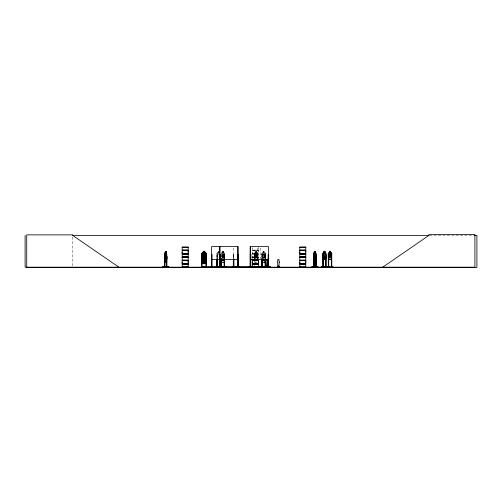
<?xml version="1.0" encoding="UTF-8"?>
<svg xmlns="http://www.w3.org/2000/svg" width="502" height="502" viewBox="0 0 502 502"><rect width="100%" height="100%" fill="white"/><g stroke="black" fill="none" stroke-linecap="round" stroke-linejoin="round"><path stroke-width="0.38" stroke-dasharray="2.51 1.88" d="M252.387 252.104L252.387 253.592L252.38 250.548L258.436 250.341L252.374 250.529M258.361 252.104L258.367 250.586L258.392 253.993L252.337 253.962L252.387 258.775M258.367 247.21L258.361 250.046L252.38 250.096L252.387 247.386M258.361 260.105L258.386 254.012M258.367 254.169L252.38 254.169M254.734 266.706L254.809 265.338M252.374 257.156L258.43 257.206L252.374 257.262M224.237 259.176L224.683 257.664L224.432 258.706M257.4 259.176L257.771 257.664M265.112 259.176L265.533 257.664M258.43 253.855L252.337 253.78L258.367 253.573M223.308 258.329L223.948 256.491L223.07 257.959L222.166 256.522L222.85 258.317M256.265 258.329L256.917 256.491L255.562 256.522L255.562 259.459M224.087 256.397L223.534 257.658L222.493 257.658L221.94 256.397L221.94 253.46L222.493 252.933M257.181 256.397L256.622 257.658L255.581 257.658L255.029 256.397L255.029 253.46L255.581 252.933M263.87 258.329L264.598 256.491L263.073 256.522L263.073 259.459M254.909 257.444L255.838 257.444M221.382 256.509L221.771 255.945L222.518 255.945M221.664 252.882L221.307 253.441L221.696 252.882L222.455 252.882M254.432 258.624L254.47 253.441L254.79 252.882L255.581 252.882L255.543 251.307L256.698 251.307M254.47 253.441L254.821 252.882M254.752 255.945L254.357 256.509L254.357 260.023M262.257 252.933L261.856 253.466L261.78 259.321M261.78 256.509L262.144 255.945L263.029 255.945M261.793 256.528L262.182 255.945M216.933 258.16L216.958 253.441L217.385 252.882L218.332 252.882L218.301 251.307L219.681 251.307M217.002 253.466L217.41 252.882M263.092 252.933L262.471 253.46L262.471 256.397L263.092 257.658L264.253 257.658L264.874 256.397L264.328 251.307L263.054 251.307L263.086 252.882L262.207 252.882L261.812 253.441L261.925 258.16M219.631 251.358L218.376 251.358L218.376 252.933L217.705 253.46L217.705 256.397L218.376 257.658M429.593 235.476L473.8 235.476M252.355 250.46L258.411 250.429M224.683 258.624L224.683 253.435L223.534 252.882L223.572 251.307L222.417 251.307L222.455 252.933M222.455 251.358L223.534 251.358M255.581 251.358L256.66 251.358M264.284 251.358L263.092 251.358L263.123 252.933M219.412 251.621L218.602 251.621L218.602 252.148L219.412 252.148M256.66 252.882L257.413 252.882L257.808 253.435L257.382 252.882M264.29 252.882L265.125 252.882L265.564 253.435L265.081 252.933M217.404 252.933L218.376 252.933M221.677 252.933L224.275 252.933L224.683 253.435M254.803 252.933L257.4 252.933M262.226 252.933L265.112 252.933M216.958 253.441L217.372 259.227M219.631 253.46L218.376 253.46L218.376 256.397M222.48 254.37L223.622 254.37L223.585 256.001L224.099 256.522M255.487 254.37L256.647 254.37M264.284 254.37L262.998 254.37L263.073 256.001L262.446 256.522L262.446 259.459M221.476 254.401L221.595 258.16M222.518 254.426L223.585 254.426M224.187 254.401L224.607 254.401M254.451 254.401L254.872 254.401L254.872 258.16M255.524 254.426L256.61 254.426M261.824 254.401L262.264 254.401L262.264 258.16M263.042 254.426L264.24 254.426M223.585 255.945L224.331 255.945L224.72 256.503L224.72 258.618M254.721 255.945L255.524 255.945M256.61 255.945L257.375 255.945L257.771 256.503M264.253 255.945L265.094 255.945M221.746 256.001L224.319 256.001M254.734 256.001L257.357 256.001L257.695 256.522M262.163 256.001L265.075 256.001L265.533 256.503L265.062 255.945M224.72 256.503L224.281 256.001M252.387 256.924L258.361 256.924M252.374 257.005L258.417 257.206M252.387 257.444L258.361 257.444M261.812 257.664L262.226 259.227M254.709 262.295L257.388 262.295M253.956 266.004L254.445 266.004M257.175 256.522L256.61 256.001L256.572 254.426M257.181 253.46L256.622 252.933L256.66 251.307M223.534 252.933L224.087 253.46L224.099 258.725M263.349 258.317L262.571 256.522L263.6 257.959L264.29 256.503L264.24 259.459M255.8 258.317L255.098 256.522L256.02 257.959L256.647 256.503L256.61 259.459M217.027 257.658L217.297 258.668M254.395 260.72L254.746 262.295M254.815 259.227L254.47 257.664L254.665 258.706M221.344 257.664L221.57 258.706M265.627 258.16L265.627 254.401L265.181 254.401L265.181 258.16M265.288 254.401L265.288 258.16M264.868 258.725L264.868 256.522L264.24 256.001L264.209 254.426M262.163 254.401L262.163 258.16M260.331 248.132L260.331 258.668M257.89 258.16L257.89 254.401L257.463 254.401L257.463 258.16M257.582 254.401L257.582 258.16M257.219 248.132L257.175 258.725M255.581 251.307L255.618 252.933M255.524 254.37L254.997 259.459M254.759 254.401L254.759 258.16M254.57 254.401L254.57 258.16M233.819 258.248L233.819 254.401L233.361 254.401L233.361 258.248M233.737 248.132L233.737 258.668M233.443 254.401L233.443 258.248M224.488 254.401L224.488 258.16M224.3 254.401L224.3 258.16M223.534 251.307L223.497 252.933M223.547 259.459L223.547 256.522L222.518 256.522L222.518 259.459M222.518 254.37L222.518 256.001L221.966 256.522L221.966 259.459M217.303 258.16L217.303 254.401L216.845 254.401L216.845 258.16M217.215 254.401L217.215 258.16M72.803 237.019L72.803 266.418M255.229 261.567A1.067 1.067 0 0 1 254.953 262.596M223.346 251.621L222.681 251.621L222.681 252.148L223.346 252.148L223.346 251.621M256.434 251.621L255.769 251.621L255.769 252.148L256.434 252.148L256.434 251.621M264.046 251.621L263.299 251.621L263.299 252.148L264.046 252.148L264.046 251.621M223.534 253.46L222.493 253.46L222.493 256.397L223.534 256.397L223.534 253.46M256.622 253.46L255.581 253.46L255.581 256.397L256.622 256.397L256.622 253.46M264.253 253.46L263.092 253.46L263.092 256.397L264.253 256.397L264.253 253.46M223.365 254.69L222.7 254.69L222.7 255.211L223.365 255.211L223.365 254.69M256.422 254.69L255.744 254.69L255.744 255.211L256.422 255.211L256.422 254.69M264.033 254.69L263.28 254.69L263.28 255.211L264.033 255.211L264.033 254.69M265.502 258.618L265.533 253.435L265.489 258.624M257.771 258.618L257.771 253.435L257.733 258.624"/><path stroke-width="0.75" d="M182.182 263.638L182.182 260.695L188.168 260.695L188.162 263.638L182.182 263.638L182.188 262.169M182.182 253.573L182.182 250.636L188.168 250.636L188.162 253.573L182.182 253.573L182.188 252.104M188.162 262.169L188.162 260.695M188.162 252.104L188.162 250.636M252.38 263.638L252.38 260.695L258.367 260.695L258.361 263.638L252.38 263.638L252.387 262.169M258.361 262.169L258.361 260.695M299.794 263.638L299.794 260.695L305.781 260.695L305.774 263.638L299.794 263.638L299.801 262.169M299.794 253.573L299.794 250.636L305.781 250.636L305.774 253.573L299.794 253.573L299.801 252.104M305.774 262.169L305.774 260.695M305.774 252.104L305.774 250.636M266.531 266.706L266.75 262.596A1.067 1.067 0 0 0 266.531 260.921L266.261 259.302M204.094 261.373L204.069 261.636M265.464 259.766L265.727 259.302M166.702 262.295L166.997 256.503L166.212 255.945M166.645 259.227L166.928 257.658L166.695 259.227L164.876 259.227M313.938 259.227L315.745 259.227L316.003 257.664M315.745 259.227L315.978 257.658M315.632 262.245L315.883 256.522M315.645 262.295L315.959 260.726M162.403 267.152L168.954 266.951L162.41 267.127M162.41 266.951L168.954 266.951M166.507 267.183L166.526 260.419M166.614 267.152L166.651 266.725M311.654 267.152L318.212 267.158L311.679 267.19M311.66 266.951L318.199 266.951M315.871 267.152L315.896 266.725M325.528 259.227L325.88 257.658L325.572 259.227L323.188 259.227M221.758 262.295L221.382 260.726L221.721 262.295L224.344 262.295L224.72 259.321M224.344 262.295L224.72 260.726M331.722 257.664L331.295 259.227L328.609 259.227L328.258 257.664L328.647 259.227M321.067 267.152L329.914 267.127M321.073 266.951L329.921 266.932M265.075 262.295L265.533 260.726L265.106 262.295L262.138 262.295L261.78 260.726M221.495 267.158L221.476 258.913M248.446 267.152L252.129 266.926L248.452 267.127M248.452 266.951L252.104 267.127M252.751 266.951L259.559 267.19L252.374 267.07L252.38 264.228L258.367 264.228L258.367 267.064M221.282 267.158L221.288 258.913M221.426 267.152L221.407 266.725M222.148 260.036L222.493 260.18L222.894 259.157M263.261 267.158L260.337 266.932L270.34 267.158M263.286 266.951L260.331 266.951M206.366 257.658L205.839 259.176L202.218 259.176M206.416 257.664L205.876 259.227L202.18 259.227L201.691 257.664M206.416 260.726L205.876 262.295L202.18 262.295L201.697 260.726M206.366 262.138L205.839 263.657L202.218 263.657L201.748 262.138L201.748 253.466M262.552 260.036L262.941 260.18L263.399 259.157M215.571 267.152L226.302 266.932M212.76 266.926L210.332 267.158M201.584 266.951L201.691 253.441L202.193 252.882L203.266 252.882L203.266 251.307L204.841 251.307L204.841 252.882L205.858 252.882L206.416 253.435L206.416 262.144L205.876 263.713L202.18 263.713L201.697 262.144M165.014 255.945L164.775 256.509M313.988 252.882L313.737 267.19M164.618 267.19L164.637 253.441L164.882 252.882L165.44 252.882L165.396 251.307L166.2 251.307M164.763 267.158L164.926 252.882M313.901 255.945L313.637 256.528L313.857 255.945L314.421 255.945M224.099 259.459L223.547 260.72L222.518 260.72L221.966 259.459M264.868 259.459L264.24 260.72L263.073 260.72L262.446 259.459M322.88 257.664L322.88 253.441L323.238 252.882M323.018 267.19L322.924 253.441L323.257 252.933L325.547 252.933M205.575 259.459L204.791 260.72L203.323 260.72L202.532 259.459M328.327 253.466L328.672 252.933L331.301 252.933M165.497 256.001L165.127 259.459L165.497 260.72L166.187 260.72L166.557 259.459L166.187 256.001M314.453 256.001L314.07 256.522L314.453 260.72L315.168 260.72L315.551 259.459L315.551 256.522L315.168 256.001M299.794 267.064L299.794 264.228L305.781 264.228L305.781 267.064L299.782 267.183M201.697 256.509L202.193 255.945L203.266 255.945M201.748 256.528L202.218 256.001L205.839 256.001M201.697 257.921L202.199 257.363L205.864 257.363L206.416 257.915M201.748 257.946L202.218 257.413M323.909 252.933L323.413 253.46L323.413 256.397L323.909 257.658L324.844 257.658L325.34 256.397L325.34 253.46L324.844 252.933M253.403 267.051L253.817 267.19L253.397 266.938M254.621 266.725L254.533 267.19L254.997 266.938M266.945 266.951C266.393 267.717 266.424 266.204 266.97 267.158M277.713 266.938C276.207 267.24 280.555 267.177 279.062 266.938M278.026 267.177L277.694 267.19M277.913 267.114L277.606 267.114M279.187 267.108L278.993 267.183M382.737 267.19L428.821 235.476L428.821 234.541L474.898 234.541L474.898 267.19L25.1 267.19L25.1 235.476M203.323 256.001L202.532 256.522L202.532 260.877L203.323 262.138L204.791 262.138L205.575 260.877L205.575 256.522L204.791 256.001M202.532 257.94L203.323 257.413M221.62 267.158L221.595 258.913M254.589 267.19L255.123 267.177M265.608 267.19L265.288 261.172M72.213 235.476L429.059 235.476M474.547 235.476L476.9 235.476L476.9 267.459L26.719 267.459L26.719 234.873L72.803 234.873L72.803 235.476L118.88 267.19M182.176 247.091L188.175 247.091M299.788 247.091L305.787 247.091M182.188 247.386L188.162 247.386M299.801 247.386L305.774 247.386M182.138 250.247L188.206 250.247M299.757 250.247L305.825 250.247M182.138 250.429L188.206 250.429M299.757 250.429L305.825 250.429M314.453 251.307L315.25 251.307L315.225 252.933M324.919 252.882L324.919 251.307L323.878 251.307L323.909 259.227M328.352 267.19L328.258 253.441L328.653 252.882L329.438 252.882L329.4 251.307L330.58 251.307L330.58 252.882M165.422 251.358L166.175 251.358M314.478 251.358L315.225 251.358M323.909 251.358L324.882 251.358M329.438 251.358L330.542 251.358M166.049 251.621L165.591 251.621L165.591 252.148L166.049 252.148M166.149 252.882L166.689 252.882M313.945 252.882L314.503 252.882M315.206 252.882L316.003 253.435L315.965 267.19M323.2 252.882L323.922 252.882M324.844 252.882L325.56 252.882M330.542 252.882L331.32 252.882L331.722 253.435L331.778 267.19M164.894 252.933L166.677 252.933M202.218 252.933L205.839 252.933L206.366 253.46L206.316 267.19M315.727 252.933L313.951 252.933L313.706 253.441L313.894 262.295M316.003 253.435L315.689 252.882M323.909 253.46L324.844 253.46M182.138 253.78L188.206 253.78M299.757 253.78L305.825 253.78M182.138 253.962L188.206 253.962M299.757 253.962L305.825 253.962M314.377 254.37L315.193 254.37L315.118 256.001M165.497 254.426L166.231 254.426M166.526 254.401L166.884 254.401M201.666 254.401L202.099 254.401L202.049 267.19M203.323 254.426L204.791 254.426M206.366 254.401L205.933 254.401L205.983 267.19M211.574 254.401L212.032 254.401L211.995 267.19M219.75 254.401L220.359 254.401L220.391 267.19M237.647 254.401L238.149 254.401L238.13 267.19M250.159 254.401L250.843 254.401L250.762 267.19M313.737 254.401L314.089 254.401M314.403 254.426L315.168 254.426M322.918 254.401L323.326 254.401M328.27 254.401L328.703 254.401L328.735 267.19M331.797 254.401L331.37 254.401L331.333 267.19M165.622 254.69L166.062 254.69L166.062 255.211L165.622 255.211M203.266 255.788L204.841 255.788M164.963 255.945L165.516 255.945M204.841 255.945L205.864 255.945L206.416 256.503M315.143 255.945L315.689 255.945M164.976 256.001L166.727 256.001M313.869 256.001L315.676 256.001M203.323 256.397L204.791 256.397M323.909 256.397L324.844 256.397M166.953 256.503L166.689 255.945M203.323 256.522L204.791 256.522M315.909 256.503L315.639 255.945M182.176 257.005L188.175 257.005M305.787 257.005L299.738 257.08L305.787 257.124M182.176 257.124L188.175 257.156M182.188 257.444L188.162 257.444M299.801 257.444L305.774 257.444M164.687 257.664L164.92 259.227M313.706 257.664L313.982 259.227M203.323 257.94L204.791 257.94M164.894 259.176L166.677 259.176M313.951 259.176L315.727 259.176M325.547 259.176L323.213 259.176L322.955 257.658L323.232 259.227M328.634 259.176L331.301 259.176M203.323 259.459L204.791 259.459M211.574 259.421L238.03 259.421M250.416 259.421L268.514 259.421M252.38 260.105L258.367 260.105M182.138 260.312L188.206 260.312M252.337 260.312L258.411 260.312M299.757 260.312L305.825 260.312M182.138 260.494L188.206 260.494M252.337 260.494L258.411 260.494M299.757 260.494L305.825 260.494M313.612 260.726L313.913 262.245M166.746 262.295L164.957 262.295L164.756 260.72L165.007 262.295M313.85 262.295L315.695 262.295M182.138 263.839L188.206 263.839M252.337 263.839L258.411 263.839M299.757 263.839L305.825 263.839M182.138 264.021L188.206 264.021M252.337 264.021L258.411 264.021M299.757 264.021L305.825 264.021M265.194 266.493L265.338 267.19L265.451 266.725M164.443 266.725L164.876 266.725M166.488 266.725L166.921 266.725M201.616 266.725L202.149 266.725L202.149 267.19M313.7 266.725L314.126 266.725M315.733 266.725L316.166 266.725M322.886 266.725L323.357 266.725L323.357 267.19L323.326 258.16M325.572 266.725L326.043 266.725M328.741 266.725L328.226 266.725L328.233 267.19M331.326 266.725L331.841 266.725L331.835 267.19M202.149 266.857L205.883 266.857M235.005 267.19L232.633 266.926L235.068 267.158M236.266 266.932L239.856 266.945M278.045 266.851L278.729 266.851M333.447 266.951L321.092 267.19M182.188 266.982L188.162 266.982M235.036 266.951L232.69 267.158M252.387 266.982L259.584 266.951M277.587 266.938L279.187 266.938M299.801 266.982L305.774 266.982M254.884 267.183L254.872 266.725M206.454 267.152L206.416 266.725M204.791 257.413L205.575 257.94M313.988 267.152L313.945 254.401L313.882 267.19M205.839 257.413L206.366 257.94M331.282 252.882L331.684 253.46L331.615 267.19M315.181 252.933L315.557 253.46L315.557 256.397L315.181 257.658L314.478 257.658L314.101 253.46L314.503 251.307M325.522 252.882L325.88 253.46L325.911 267.19M166.639 252.882L166.902 267.19M263.839 259.157L264.309 260.18L264.673 260.036M223.283 259.157L223.691 260.18L224.017 260.036M201.748 260.72L202.218 262.245M261.793 260.72L262.169 262.295M164.851 267.164L164.832 254.401L164.48 254.401L164.48 267.19L164.455 266.725M265.426 266.022L265.238 262.596A1.067 1.067 0 0 1 264.93 261.843M331.54 266.725L331.552 267.19M331.483 254.401L331.445 267.19M330.542 251.307L331.075 256.397L330.504 257.658L329.438 257.658L328.866 256.397L328.866 253.46L329.438 252.933L329.438 251.307M328.584 254.401L328.622 267.19M328.515 266.725L328.534 267.19M328.383 254.401L328.383 267.19M326.011 267.19L326.011 254.401L325.61 254.401L325.578 267.19M325.842 253.46L325.842 257.658M325.829 266.725L325.785 267.19M325.735 254.401L325.704 267.19M324.876 251.307L324.844 259.227M323.194 254.401L323.225 267.19M323.05 258.16L323.05 267.19M322.886 266.725L322.911 267.19M316.122 267.19L316.122 254.401L315.771 254.401L315.745 267.19M314.421 254.37L314.403 256.001M314.089 261.925L314.114 267.19M278.635 266.938L278.635 266.004L278.146 266.004L278.146 266.938M268.438 267.19L268.514 246.626L250.159 246.626L250.159 267.19L250.121 266.725M268.375 267.19L268.369 254.401L268.288 267.19M268.168 267.19L268.206 254.401L268.626 254.401L268.626 267.19L268.664 266.725L203.636 266.794L203.636 267.19M268.068 259.019L268.03 267.19M267.949 259.019L267.911 267.19M267.202 266.794L267.202 267.19M266.242 266.938L266.242 266.004L265.753 266.004L265.753 266.938M265.627 258.913L265.665 267.19L265.094 267.19L265.181 258.913M265.527 258.913L265.527 267.19M265.489 259.321L265.464 260.921A1.067 1.067 0 0 0 265.238 261.09M262.264 260.419L262.308 267.19M262.163 258.913L262.201 267.19M262.107 266.725L262.094 267.19M261.994 266.725L261.981 267.19M261.925 260.419L261.887 267.19M261.824 258.913L261.831 267.19M257.871 266.725L257.89 267.19M257.808 267.19L257.582 266.725M257.482 266.725L257.545 267.19M257.432 266.857L257.432 267.19M254.759 266.725L254.79 267.19M254.702 266.725L254.683 267.19M254.451 266.725L254.414 267.19M250.881 266.725L250.881 267.19M250.724 254.401L250.655 267.19M250.58 254.401L250.617 267.19M250.536 254.401L250.498 267.19M250.416 246.626L250.347 267.19M250.278 254.401L250.329 267.19M238.061 267.19L238.03 246.626L211.574 246.626L211.593 267.19M237.961 254.401L237.961 267.19M237.841 246.626L237.841 267.19M237.722 254.401L237.722 267.19M237.647 259.019L237.615 267.19M237.534 259.019L237.496 267.19M233.819 259.019L233.819 267.19M233.737 259.019L233.737 267.19M233.668 266.725L233.681 267.19M233.499 266.725L233.512 267.19M233.443 259.019L233.399 267.19M233.361 259.019L233.317 267.19M224.607 258.913L224.645 267.19M224.526 266.725L224.589 267.19M224.488 260.419L224.488 267.19M224.3 258.913L224.356 267.19M224.268 266.725L224.268 267.19M224.187 260.419L224.149 267.19M221.382 259.321L221.42 260.726M221.169 258.913L221.169 267.19M221.131 266.725L221.131 267.19M220.955 258.913L220.999 267.19M220.867 258.913L220.911 267.19M220.798 266.725L220.811 267.19M220.654 266.725L220.642 267.19M220.585 258.913L220.541 267.19M220.497 258.913L220.453 267.19M220.24 254.401L220.278 267.19M220.171 259.019L220.19 267.19M220.058 254.401L220.052 267.19M219.932 246.626L219.951 267.19L219.863 254.401M219.75 246.626L219.713 267.19M217.303 258.913L217.347 267.19M217.215 258.913L217.259 267.19M217.146 266.725L217.159 267.19M217.002 266.725L216.989 267.19M216.933 258.913L216.889 267.19M216.845 258.913L216.801 267.19M212.076 266.725L212.076 267.19M211.882 266.725L211.894 267.19M211.656 254.401L211.712 267.19M211.53 266.725L211.53 267.19M205.883 266.725L205.883 267.19M204.841 257.363L204.841 254.37L203.266 254.37L203.272 257.363M204.571 266.794L204.571 267.19M201.716 266.725L201.716 267.19M166.677 254.401L166.677 267.19M166.256 255.945L166.256 254.37L165.472 254.37L165.541 256.001M166.149 251.307L166.551 253.46L166.175 257.658L165.465 257.658L165.089 256.397L165.44 251.307M166.124 251.358L166.124 252.933M279.143 262.596L278.924 266.706L277.857 266.706L277.637 262.596A1.067 1.067 0 0 1 277.857 260.921C276.884 258.819 279.89 258.819 278.924 260.921A1.067 1.067 0 0 1 279.143 262.596M166.551 260.136L165.905 258.662L165.265 260.193L165.748 258.317L165.321 256.491L166.187 256.522L166.187 259.459L165.497 259.459L165.497 256.522L165.892 257.959L166.526 256.516L166.055 258.329L166.551 260.136M315.413 260.136L314.748 258.662L314.083 260.193L314.585 258.317L314.145 256.491L314.735 257.959L315.388 256.516L314.905 258.329L315.413 260.136M205.431 260.136L204.898 260.143L204.063 258.662C203.435 261.165 201.597 260.243 203.724 258.317C201.641 256.509 203.498 255.568 204.038 257.959C204.634 255.7 206.51 256.177 204.377 258.329L205.431 260.136M205.575 256.397L204.791 257.658L203.323 257.658L202.532 256.397L202.532 253.46L203.323 252.933L203.323 251.358L204.791 251.358L204.791 252.933L205.575 253.46L205.575 256.397M188.175 247.204L182.176 247.197L182.188 250.046L188.168 250.046L188.168 247.21M305.787 247.204L299.788 247.197L299.801 250.046L305.781 250.046L305.781 247.21M204.527 251.621L203.58 251.621L203.58 252.148L204.527 252.148L204.527 251.621M315.055 251.621L314.603 251.621L314.603 252.148L315.055 252.148L315.055 251.621M324.675 251.621L324.079 251.621L324.079 252.148L324.675 252.148L324.675 251.621M330.316 251.621L329.626 251.621L329.626 252.148L330.316 252.148L330.316 251.621M166.175 253.46L165.465 253.46L165.465 256.397L166.175 256.397L166.175 253.46M204.791 253.46L203.323 253.46L203.323 260.877L204.791 260.877L204.791 253.46M315.181 253.46L314.478 253.46L314.478 256.397L315.181 256.397L315.181 253.46M330.504 253.46L329.438 253.46L329.438 256.397L330.504 256.397L330.504 253.46M188.168 254.169L182.182 254.169L182.182 256.999L188.162 256.924L188.162 254.169M305.781 254.169L299.794 254.169L299.794 256.999L305.774 256.924L305.781 254.169M204.527 254.69L203.586 254.69L203.586 255.211L204.527 255.211L204.527 254.69M315.036 254.69L314.578 254.69L314.578 255.211L315.036 255.211L315.036 254.69M204.527 256.102L203.586 256.102L203.586 256.629L204.527 256.629L204.527 256.102M315.168 256.522L314.453 256.522L314.453 259.459L315.168 259.459L315.168 256.522M188.175 257.275L182.176 257.275L182.188 260.105L188.168 260.105L188.168 257.275M305.787 257.275L299.788 257.275L299.801 260.105L305.781 260.105L305.781 257.275M188.168 264.228L182.182 264.228L182.182 267.064L188.175 267.07L188.168 264.228M270.314 266.951L264.159 266.932L270.289 266.926"/></g></svg>
